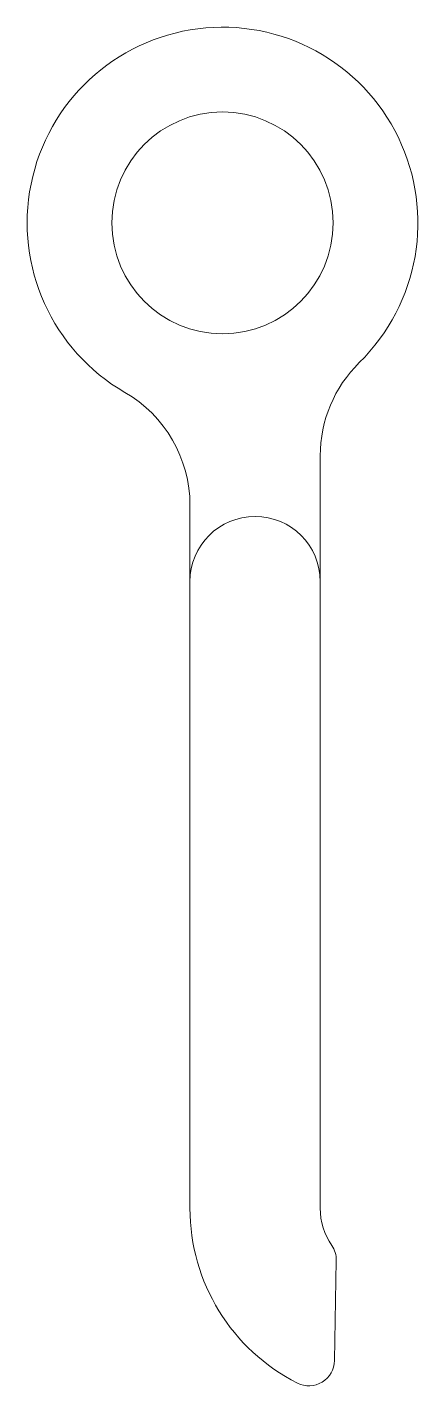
# Model space of a CAD drawing. Header units: millimetres. Extents: x 126.3 to 159.8, y 120.1 to 146.6.
# Drawn here: x 126.29 to 133.91, y 120.13 to 146.58 of the extents above.
import ezdxf

# ---------------------------------------------------------------- set-up
doc = ezdxf.new("R2010")
doc.units = ezdxf.units.MM

msp = doc.modelspace()

# ---------------------------------------------------------------- linework, layer by layer
at = {"color": 7, "linetype": 'Continuous', "lineweight": 15}
for p, q in [((132.007, 138.24), (132.007, 135.79)), ((129.467, 135.79), (129.467, 137.276)), ((129.467, 123.591), (129.467, 135.79)), ((132.007, 135.79), (132.007, 123.591)), ((132.321, 122.575), (132.287, 120.626))]:
    msp.add_line(p, q, dxfattribs=at)
msp.add_circle((130.102, 142.775), 2.159, dxfattribs=at)
for centre, radius, start, end in [((130.102, 142.775), 3.81, 314.427, 240), ((134.547, 138.24), 2.54, 134.427, 180), ((126.927, 137.276), 2.54, 0, 60), ((130.737, 135.79), 1.27, 90, 180), ((130.737, 135.79), 1.27, 0, 90), ((133.277, 123.591), 3.81, 180, 243.2561), ((133.277, 123.591), 1.27, 180, 214.683), ((131.821, 122.583), 0.5, 359, 34.683), ((131.787, 120.635), 0.5, 243.2561, 359)]:
    msp.add_arc(centre, radius, start, end, dxfattribs=at)

doc.saveas('drawing.dxf')
